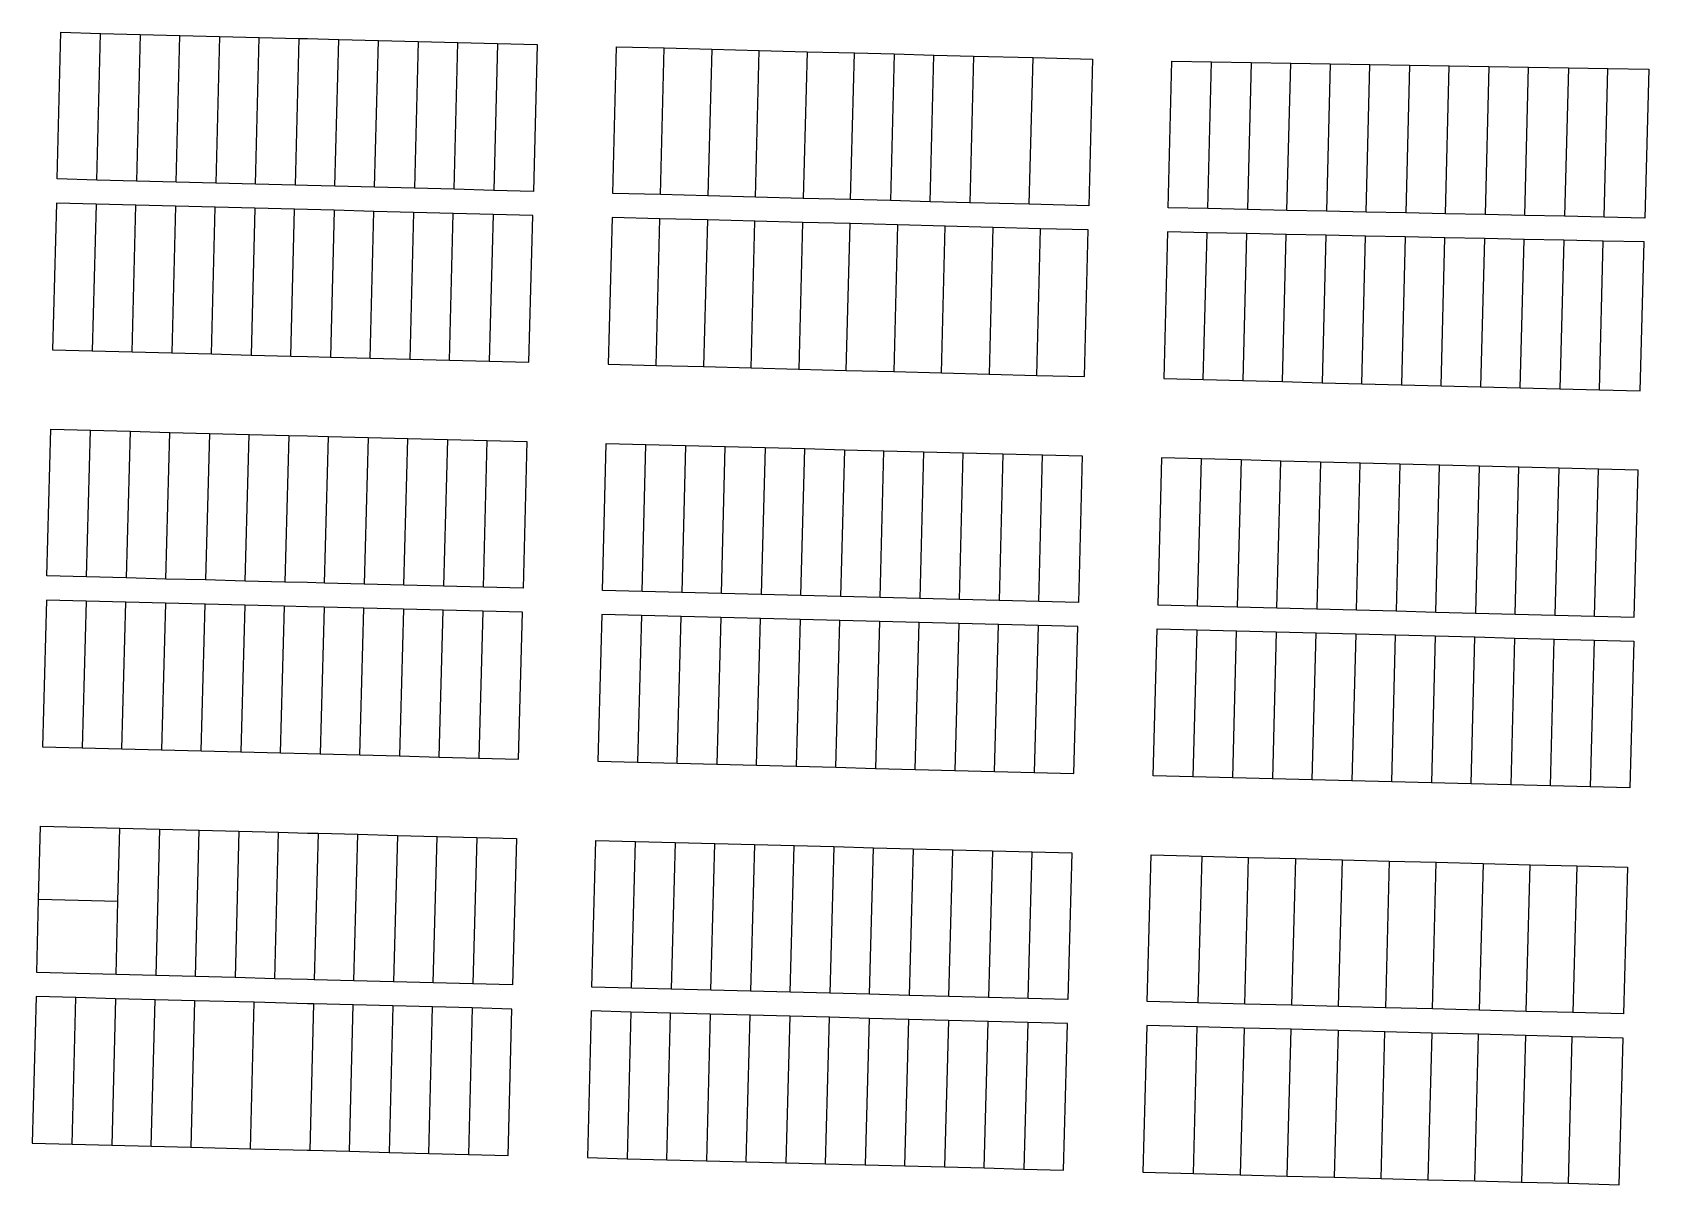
# Model space of a CAD drawing. Header units: inches. Extents: x 486468 to 494399, y 5455955 to 5460553.
# Drawn here: x 487334.5 to 487743.9, y 5456134.1 to 5456426 of the extents above; entities that cross this region are included whole.
import ezdxf

# ---------------------------------------------------------------- set-up
doc = ezdxf.new("R2010")
doc.units = ezdxf.units.IN
doc.header["$MEASUREMENT"] = 0
doc.layers.add('ParcelLines', color=10, linetype='Continuous')

msp = doc.modelspace()

# ---------------------------------------------------------------- linework, layer by layer
at = {"layer": 'ParcelLines', "color": 1}
for p, q in [((487340.786, 5456388.815), (487341.736, 5456425.964)), ((487341.736, 5456425.964), (487351.786, 5456425.704)), ((487350.836, 5456388.555), (487351.786, 5456425.704)), ((487351.786, 5456425.704), (487361.836, 5456425.444)), ((487361.836, 5456425.444), (487360.886, 5456388.295)), ((487361.836, 5456425.444), (487371.886, 5456425.194)), ((487370.936, 5456388.025), (487371.886, 5456425.194)), ((487371.886, 5456425.194), (487381.936, 5456424.935)), ((487381.936, 5456424.935), (487380.986, 5456387.766)), ((487381.936, 5456424.935), (487391.986, 5456424.675)), ((487391.036, 5456387.506), (487391.986, 5456424.675)), ((487391.986, 5456424.675), (487402.036, 5456424.415)), ((487402.036, 5456424.415), (487401.086, 5456387.246)), ((487402.036, 5456424.415), (487404.186, 5456424.365)), ((487404.186, 5456424.365), (487412.136, 5456424.155)), ((487411.136, 5456386.976), (487412.136, 5456424.155)), ((487412.136, 5456424.155), (487422.186, 5456423.895)), ((487421.186, 5456386.716), (487422.186, 5456423.895)), ((487422.186, 5456423.895), (487432.236, 5456423.635)), ((487432.236, 5456423.635), (487431.286, 5456386.456)), ((487432.236, 5456423.635), (487442.286, 5456423.375)), ((487441.336, 5456386.196), (487442.286, 5456423.375)), ((487442.286, 5456423.375), (487452.336, 5456423.125)), ((487452.336, 5456423.125), (487451.386, 5456385.926)), ((487452.336, 5456423.125), (487462.386, 5456422.865)), ((487462.386, 5456422.865), (487461.436, 5456385.666)), ((487481.536, 5456385.166), (487482.486, 5456422.315)), ((487482.486, 5456422.315), (487494.536, 5456422.005)), ((487493.586, 5456384.856), (487494.536, 5456422.005)), ((487494.536, 5456422.005), (487506.586, 5456421.686)), ((487506.586, 5456421.686), (487505.636, 5456384.537)), ((487506.586, 5456421.686), (487518.636, 5456421.376)), ((487517.686, 5456384.227), (487518.636, 5456421.376)), ((487518.636, 5456421.376), (487530.736, 5456421.056)), ((487530.736, 5456421.056), (487529.736, 5456383.907)), ((487530.736, 5456421.056), (487542.786, 5456420.737)), ((487541.786, 5456383.587), (487542.786, 5456420.737)), ((487542.786, 5456420.737), (487552.836, 5456420.477)), ((487552.836, 5456420.477), (487551.836, 5456383.327)), ((487552.836, 5456420.477), (487562.836, 5456420.217)), ((487561.886, 5456383.067), (487562.836, 5456420.217)), ((487562.836, 5456420.217), (487572.886, 5456419.957)), ((487572.886, 5456419.957), (487571.936, 5456382.807)), ((487572.886, 5456419.957), (487587.986, 5456419.557)), ((487587.037, 5456382.407), (487587.986, 5456419.557)), ((487587.986, 5456419.557), (487603.036, 5456419.167)), ((487603.036, 5456419.167), (487602.087, 5456382.017)), ((487622.187, 5456381.518), (487623.136, 5456418.668)), ((487623.136, 5456418.668), (487633.186, 5456418.498)), ((487632.237, 5456381.308), (487633.186, 5456418.498)), ((487633.186, 5456418.498), (487643.236, 5456418.328)), ((487643.236, 5456418.328), (487642.287, 5456381.088)), ((487643.236, 5456418.328), (487653.286, 5456418.158)), ((487652.287, 5456380.868), (487653.286, 5456418.158)), ((487653.286, 5456418.158), (487663.286, 5456417.988)), ((487663.286, 5456417.988), (487662.337, 5456380.658)), ((487663.286, 5456417.988), (487673.336, 5456417.818)), ((487672.387, 5456380.438), (487673.336, 5456417.818)), ((487673.336, 5456417.818), (487683.386, 5456417.648)), ((487683.386, 5456417.648), (487682.437, 5456380.218)), ((487683.386, 5456417.648), (487693.436, 5456417.478)), ((487692.437, 5456379.998), (487693.436, 5456417.478)), ((487693.436, 5456417.478), (487703.486, 5456417.308)), ((487703.486, 5456417.308), (487702.487, 5456379.788)), ((487703.486, 5456417.308), (487713.536, 5456417.138)), ((487712.537, 5456379.568), (487713.536, 5456417.138)), ((487713.536, 5456417.138), (487723.586, 5456416.968)), ((487723.586, 5456416.968), (487722.587, 5456379.358)), ((487723.586, 5456416.968), (487733.586, 5456416.799)), ((487732.637, 5456379.139), (487733.586, 5456416.799)), ((487733.586, 5456416.799), (487743.936, 5456416.619)), ((487743.936, 5456416.619), (487742.937, 5456378.919)), ((487350.836, 5456388.555), (487340.786, 5456388.815)), ((487360.886, 5456388.295), (487350.836, 5456388.555)), ((487370.936, 5456388.025), (487360.886, 5456388.295)), ((487380.986, 5456387.766), (487370.936, 5456388.025)), ((487391.036, 5456387.506), (487380.986, 5456387.766)), ((487401.086, 5456387.246), (487391.036, 5456387.506)), ((487404.186, 5456387.156), (487401.086, 5456387.246)), ((487411.136, 5456386.976), (487404.186, 5456387.156)), ((487421.186, 5456386.716), (487411.136, 5456386.976)), ((487431.286, 5456386.456), (487421.186, 5456386.716)), ((487441.336, 5456386.196), (487431.286, 5456386.456)), ((487451.386, 5456385.926), (487441.336, 5456386.196)), ((487340.586, 5456382.715), (487339.637, 5456345.515)), ((487350.636, 5456382.455), (487340.586, 5456382.715)), ((487350.636, 5456382.455), (487349.687, 5456345.255)), ((487360.736, 5456382.185), (487350.636, 5456382.455)), ((487359.737, 5456344.995), (487360.736, 5456382.185)), ((487370.786, 5456381.925), (487360.736, 5456382.185)), ((487370.786, 5456381.925), (487369.787, 5456344.745)), ((487380.836, 5456381.666), (487370.786, 5456381.925)), ((487461.436, 5456385.666), (487451.386, 5456385.926)), ((487493.586, 5456384.856), (487481.536, 5456385.166)), ((487505.636, 5456384.537), (487493.586, 5456384.856)), ((487517.686, 5456384.227), (487505.636, 5456384.537)), ((487529.736, 5456383.907), (487517.686, 5456384.227)), ((487541.786, 5456383.587), (487529.736, 5456383.907)), ((487551.836, 5456383.327), (487541.786, 5456383.587)), ((487561.886, 5456383.067), (487551.836, 5456383.327)), ((487571.936, 5456382.807), (487561.886, 5456383.067)), ((487587.037, 5456382.407), (487571.936, 5456382.807)), ((487602.087, 5456382.017), (487587.037, 5456382.407)), ((487379.887, 5456344.486), (487380.836, 5456381.666)), ((487390.886, 5456381.406), (487380.836, 5456381.666)), ((487390.886, 5456381.406), (487389.937, 5456344.226)), ((487400.936, 5456381.146), (487390.886, 5456381.406)), ((487399.987, 5456343.966), (487400.936, 5456381.146)), ((487404.186, 5456381.056), (487400.936, 5456381.146)), ((487410.986, 5456380.876), (487404.186, 5456381.056)), ((487410.986, 5456380.876), (487410.037, 5456343.706)), ((487421.036, 5456380.616), (487410.986, 5456380.876)), ((487420.087, 5456343.456), (487421.036, 5456380.616)), ((487431.086, 5456380.356), (487421.036, 5456380.616)), ((487431.086, 5456380.356), (487430.137, 5456343.196)), ((487441.136, 5456380.096), (487431.086, 5456380.356)), ((487440.187, 5456342.936), (487441.136, 5456380.096)), ((487451.236, 5456379.826), (487441.136, 5456380.096)), ((487451.236, 5456379.826), (487450.237, 5456342.676)), ((487461.286, 5456379.566), (487451.236, 5456379.826)), ((487460.287, 5456342.416), (487461.286, 5456379.566)), ((487481.386, 5456379.066), (487480.387, 5456341.916)), ((487493.436, 5456378.756), (487481.386, 5456379.066)), ((487492.487, 5456341.596), (487493.436, 5456378.756)), ((487505.486, 5456378.437), (487493.436, 5456378.756)), ((487505.486, 5456378.437), (487504.537, 5456341.287)), ((487517.536, 5456378.117), (487505.486, 5456378.437)), ((487516.587, 5456340.967), (487517.536, 5456378.117)), ((487529.586, 5456377.807), (487517.536, 5456378.117)), ((487529.586, 5456377.807), (487528.637, 5456340.657)), ((487541.637, 5456377.497), (487529.586, 5456377.807)), ((487632.237, 5456381.308), (487622.187, 5456381.518)), ((487642.287, 5456381.088), (487632.237, 5456381.308)), ((487652.287, 5456380.868), (487642.287, 5456381.088)), ((487662.337, 5456380.658), (487652.287, 5456380.868)), ((487672.387, 5456380.438), (487662.337, 5456380.658)), ((487682.437, 5456380.218), (487672.387, 5456380.438)), ((487692.437, 5456379.998), (487682.437, 5456380.218)), ((487702.487, 5456379.788), (487692.437, 5456379.998)), ((487712.537, 5456379.568), (487702.487, 5456379.788)), ((487722.587, 5456379.358), (487712.537, 5456379.568)), ((487732.637, 5456379.139), (487722.587, 5456379.358)), ((487742.937, 5456378.919), (487732.637, 5456379.139)), ((487540.687, 5456340.337), (487541.637, 5456377.497)), ((487553.687, 5456377.177), (487541.637, 5456377.497)), ((487553.687, 5456377.177), (487552.737, 5456340.027)), ((487565.737, 5456376.867), (487553.687, 5456377.177)), ((487564.787, 5456339.717), (487565.737, 5456376.867)), ((487577.837, 5456376.547), (487565.737, 5456376.867)), ((487577.837, 5456376.547), (487576.837, 5456339.397)), ((487589.887, 5456376.227), (487577.837, 5456376.547)), ((487588.937, 5456339.077), (487589.887, 5456376.227)), ((487601.937, 5456375.917), (487589.887, 5456376.227)), ((487600.987, 5456338.767), (487601.937, 5456375.917)), ((487622.037, 5456375.418), (487621.087, 5456338.268)), ((487632.087, 5456375.208), (487622.037, 5456375.418)), ((487631.087, 5456338.008), (487632.087, 5456375.208)), ((487642.087, 5456374.998), (487632.087, 5456375.208)), ((487642.087, 5456374.998), (487641.137, 5456337.748)), ((487652.137, 5456374.778), (487642.087, 5456374.998)), ((487651.187, 5456337.478), (487652.137, 5456374.778)), ((487662.187, 5456374.568), (487652.137, 5456374.778)), ((487662.187, 5456374.568), (487661.237, 5456337.218)), ((487672.237, 5456374.358), (487662.187, 5456374.568)), ((487671.237, 5456336.958), (487672.237, 5456374.358)), ((487682.287, 5456374.138), (487672.237, 5456374.358)), ((487682.287, 5456374.138), (487681.287, 5456336.698)), ((487692.287, 5456373.928), (487682.287, 5456374.138)), ((487691.337, 5456336.438), (487692.287, 5456373.928)), ((487702.337, 5456373.718), (487692.287, 5456373.928)), ((487702.337, 5456373.718), (487701.337, 5456336.178)), ((487712.387, 5456373.508), (487702.337, 5456373.718)), ((487711.387, 5456335.918), (487712.387, 5456373.508)), ((487722.437, 5456373.298), (487712.387, 5456373.508)), ((487722.437, 5456373.298), (487721.437, 5456335.648)), ((487732.437, 5456373.089), (487722.437, 5456373.298)), ((487731.487, 5456335.388), (487732.437, 5456373.089)), ((487742.787, 5456372.869), (487732.437, 5456373.089)), ((487741.787, 5456335.119), (487742.787, 5456372.869)), ((487339.637, 5456345.515), (487349.687, 5456345.255)), ((487349.687, 5456345.255), (487359.737, 5456344.995)), ((487359.737, 5456344.995), (487369.787, 5456344.745)), ((487369.787, 5456344.745), (487379.887, 5456344.486)), ((487379.887, 5456344.486), (487389.937, 5456344.226)), ((487389.937, 5456344.226), (487399.987, 5456343.966)), ((487399.987, 5456343.966), (487404.187, 5456343.856)), ((487404.187, 5456343.856), (487410.037, 5456343.706)), ((487410.037, 5456343.706), (487420.087, 5456343.456)), ((487420.087, 5456343.456), (487430.137, 5456343.196)), ((487430.137, 5456343.196), (487440.187, 5456342.936)), ((487440.187, 5456342.936), (487450.237, 5456342.676)), ((487450.237, 5456342.676), (487460.287, 5456342.416)), ((487480.387, 5456341.916), (487492.487, 5456341.596)), ((487492.487, 5456341.596), (487504.537, 5456341.287)), ((487504.537, 5456341.287), (487516.587, 5456340.967)), ((487516.587, 5456340.967), (487528.637, 5456340.657)), ((487528.637, 5456340.657), (487540.687, 5456340.337)), ((487540.687, 5456340.337), (487552.737, 5456340.027)), ((487552.737, 5456340.027), (487564.787, 5456339.717)), ((487564.787, 5456339.717), (487576.837, 5456339.397)), ((487576.837, 5456339.397), (487588.937, 5456339.077)), ((487588.937, 5456339.077), (487600.987, 5456338.767)), ((487621.087, 5456338.268), (487631.087, 5456338.008)), ((487631.087, 5456338.008), (487641.137, 5456337.748)), ((487641.137, 5456337.748), (487651.187, 5456337.478)), ((487651.187, 5456337.478), (487661.237, 5456337.218)), ((487661.237, 5456337.218), (487671.237, 5456336.958)), ((487671.237, 5456336.958), (487681.287, 5456336.698)), ((487681.287, 5456336.698), (487691.337, 5456336.438)), ((487691.337, 5456336.438), (487701.337, 5456336.178)), ((487701.337, 5456336.178), (487711.387, 5456335.918)), ((487711.387, 5456335.918), (487721.437, 5456335.648)), ((487721.437, 5456335.648), (487731.487, 5456335.388)), ((487731.487, 5456335.388), (487741.787, 5456335.119)), ((487338.187, 5456288.265), (487339.137, 5456325.415)), ((487339.137, 5456325.415), (487349.187, 5456325.155)), ((487348.237, 5456288.005), (487349.187, 5456325.155)), ((487349.187, 5456325.155), (487359.287, 5456324.895)), ((487359.287, 5456324.895), (487358.287, 5456287.745)), ((487359.287, 5456324.895), (487369.337, 5456324.635)), ((487368.337, 5456287.485), (487369.337, 5456324.635)), ((487369.337, 5456324.635), (487379.387, 5456324.376)), ((487379.387, 5456324.376), (487378.387, 5456287.236)), ((487379.387, 5456324.376), (487389.437, 5456324.116)), ((487388.437, 5456286.976), (487389.437, 5456324.116)), ((487389.437, 5456324.116), (487399.487, 5456323.866)), ((487399.487, 5456323.866), (487398.487, 5456286.716)), ((487399.487, 5456323.866), (487404.187, 5456323.746)), ((487404.187, 5456323.746), (487409.537, 5456323.606)), ((487408.537, 5456286.456), (487409.537, 5456323.606)), ((487409.537, 5456323.606), (487419.587, 5456323.346)), ((487419.587, 5456323.346), (487418.587, 5456286.196)), ((487419.587, 5456323.346), (487429.637, 5456323.086)), ((487428.637, 5456285.936), (487429.637, 5456323.086)), ((487429.637, 5456323.086), (487439.687, 5456322.826)), ((487439.687, 5456322.826), (487438.687, 5456285.686)), ((487439.687, 5456322.826), (487449.737, 5456322.566)), ((487448.737, 5456285.426), (487449.737, 5456322.566)), ((487449.737, 5456322.566), (487459.787, 5456322.316)), ((487459.787, 5456322.316), (487458.787, 5456285.166)), ((487478.887, 5456284.616), (487479.887, 5456321.816)), ((487479.887, 5456321.816), (487489.937, 5456321.546)), ((487488.937, 5456284.356), (487489.937, 5456321.546)), ((487489.937, 5456321.546), (487499.987, 5456321.287)), ((487499.987, 5456321.287), (487498.987, 5456284.097)), ((487499.987, 5456321.287), (487510.037, 5456321.027)), ((487509.037, 5456283.837), (487510.037, 5456321.027)), ((487510.037, 5456321.027), (487520.087, 5456320.767)), ((487520.087, 5456320.767), (487519.087, 5456283.587)), ((487520.087, 5456320.767), (487530.137, 5456320.507)), ((487529.137, 5456283.327), (487530.137, 5456320.507)), ((487530.137, 5456320.507), (487540.187, 5456320.237)), ((487540.187, 5456320.237), (487539.187, 5456283.067)), ((487540.187, 5456320.237), (487550.187, 5456319.977)), ((487549.237, 5456282.807), (487550.187, 5456319.977)), ((487550.187, 5456319.977), (487560.237, 5456319.717)), ((487560.237, 5456319.717), (487559.287, 5456282.547)), ((487560.237, 5456319.717), (487570.287, 5456319.457)), ((487569.337, 5456282.287), (487570.287, 5456319.457)), ((487570.287, 5456319.457), (487580.337, 5456319.197)), ((487580.337, 5456319.197), (487579.387, 5456282.037)), ((487580.337, 5456319.197), (487590.387, 5456318.927)), ((487589.437, 5456281.777), (487590.387, 5456318.927)), ((487590.387, 5456318.927), (487600.437, 5456318.667)), ((487600.437, 5456318.667), (487599.487, 5456281.517)), ((487620.537, 5456318.168), (487619.587, 5456280.968)), ((487630.637, 5456317.908), (487620.537, 5456318.168)), ((487629.637, 5456280.708), (487630.637, 5456317.908)), ((487640.687, 5456317.648), (487630.637, 5456317.908)), ((487640.687, 5456317.648), (487639.688, 5456280.448)), ((487650.737, 5456317.378), (487640.687, 5456317.648)), ((487649.738, 5456280.178), (487650.737, 5456317.378)), ((487660.787, 5456317.118), (487650.737, 5456317.378)), ((487660.787, 5456317.118), (487659.838, 5456279.918)), ((487670.837, 5456316.858), (487660.787, 5456317.118)), ((487669.888, 5456279.658), (487670.837, 5456316.858)), ((487680.887, 5456316.598), (487670.837, 5456316.858)), ((487680.887, 5456316.598), (487679.938, 5456279.398)), ((487690.937, 5456316.338), (487680.887, 5456316.598)), ((487689.988, 5456279.128), (487690.937, 5456316.338)), ((487701.037, 5456316.068), (487690.937, 5456316.338)), ((487701.037, 5456316.068), (487700.088, 5456278.868)), ((487711.087, 5456315.808), (487701.037, 5456316.068)), ((487710.138, 5456278.608), (487711.087, 5456315.808)), ((487721.137, 5456315.538), (487711.087, 5456315.808)), ((487721.137, 5456315.538), (487720.188, 5456278.348)), ((487731.187, 5456315.278), (487721.137, 5456315.538)), ((487730.238, 5456278.078), (487731.187, 5456315.278)), ((487741.237, 5456315.019), (487731.187, 5456315.278)), ((487740.288, 5456277.819), (487741.237, 5456315.019)), ((487348.237, 5456288.005), (487338.187, 5456288.265)), ((487358.287, 5456287.745), (487348.237, 5456288.005)), ((487368.337, 5456287.485), (487358.287, 5456287.745)), ((487378.387, 5456287.236), (487368.337, 5456287.485)), ((487388.437, 5456286.976), (487378.387, 5456287.236)), ((487398.487, 5456286.716), (487388.437, 5456286.976)), ((487404.187, 5456286.566), (487398.487, 5456286.716)), ((487408.537, 5456286.456), (487404.187, 5456286.566)), ((487418.587, 5456286.196), (487408.537, 5456286.456)), ((487428.637, 5456285.936), (487418.587, 5456286.196)), ((487438.687, 5456285.686), (487428.637, 5456285.936)), ((487448.737, 5456285.426), (487438.687, 5456285.686)), ((487458.787, 5456285.166), (487448.737, 5456285.426)), ((487488.937, 5456284.356), (487478.887, 5456284.616)), ((487498.987, 5456284.097), (487488.937, 5456284.356)), ((487509.037, 5456283.837), (487498.987, 5456284.097)), ((487519.087, 5456283.587), (487509.037, 5456283.837)), ((487529.137, 5456283.327), (487519.087, 5456283.587)), ((487338.037, 5456282.165), (487337.037, 5456245.015)), ((487348.087, 5456281.905), (487338.037, 5456282.165)), ((487348.087, 5456281.905), (487347.087, 5456244.755)), ((487358.137, 5456281.645), (487348.087, 5456281.905)), ((487357.137, 5456244.485), (487358.137, 5456281.645)), ((487368.187, 5456281.395), (487358.137, 5456281.645)), ((487368.187, 5456281.395), (487367.187, 5456244.225)), ((487378.237, 5456281.136), (487368.187, 5456281.395)), ((487377.237, 5456243.966), (487378.237, 5456281.136)), ((487388.287, 5456280.876), (487378.237, 5456281.136)), ((487388.287, 5456280.876), (487387.287, 5456243.706)), ((487398.337, 5456280.616), (487388.287, 5456280.876)), ((487397.337, 5456243.446), (487398.337, 5456280.616)), ((487404.187, 5456280.466), (487398.337, 5456280.616)), ((487408.387, 5456280.356), (487404.187, 5456280.466)), ((487408.387, 5456280.356), (487407.387, 5456243.186)), ((487418.437, 5456280.096), (487408.387, 5456280.356)), ((487417.437, 5456242.916), (487418.437, 5456280.096)), ((487428.487, 5456279.836), (487418.437, 5456280.096)), ((487428.487, 5456279.836), (487427.488, 5456242.656)), ((487438.537, 5456279.586), (487428.487, 5456279.836)), ((487437.538, 5456242.386), (487438.537, 5456279.586)), ((487448.587, 5456279.326), (487438.537, 5456279.586)), ((487539.187, 5456283.067), (487529.137, 5456283.327)), ((487549.237, 5456282.807), (487539.187, 5456283.067)), ((487559.287, 5456282.547), (487549.237, 5456282.807)), ((487569.337, 5456282.287), (487559.287, 5456282.547)), ((487579.387, 5456282.037), (487569.337, 5456282.287)), ((487589.437, 5456281.777), (487579.387, 5456282.037)), ((487599.487, 5456281.517), (487589.437, 5456281.777)), ((487619.587, 5456280.968), (487629.637, 5456280.708)), ((487629.637, 5456280.708), (487639.688, 5456280.448)), ((487639.688, 5456280.448), (487649.738, 5456280.178)), ((487649.738, 5456280.178), (487659.838, 5456279.918)), ((487659.838, 5456279.918), (487669.888, 5456279.658)), ((487669.888, 5456279.658), (487679.938, 5456279.398)), ((487448.587, 5456279.326), (487447.588, 5456242.126)), ((487458.637, 5456279.066), (487448.587, 5456279.326)), ((487457.638, 5456241.866), (487458.637, 5456279.066)), ((487478.737, 5456278.516), (487477.738, 5456241.366)), ((487488.787, 5456278.256), (487478.737, 5456278.516)), ((487488.787, 5456278.256), (487487.788, 5456241.106)), ((487498.837, 5456277.997), (487488.787, 5456278.256)), ((487497.838, 5456240.837), (487498.837, 5456277.997)), ((487508.887, 5456277.747), (487498.837, 5456277.997)), ((487508.887, 5456277.747), (487507.888, 5456240.577)), ((487518.937, 5456277.487), (487508.887, 5456277.747)), ((487517.938, 5456240.317), (487518.937, 5456277.487)), ((487528.987, 5456277.227), (487518.937, 5456277.487)), ((487528.987, 5456277.227), (487527.988, 5456240.057)), ((487539.037, 5456276.967), (487528.987, 5456277.227)), ((487538.038, 5456239.787), (487539.037, 5456276.967)), ((487549.087, 5456276.707), (487539.037, 5456276.967)), ((487549.087, 5456276.707), (487548.088, 5456239.527)), ((487559.137, 5456276.447), (487549.087, 5456276.707)), ((487558.138, 5456239.267), (487559.137, 5456276.447)), ((487569.187, 5456276.187), (487559.137, 5456276.447)), ((487569.187, 5456276.187), (487568.188, 5456239.007)), ((487579.237, 5456275.927), (487569.187, 5456276.187)), ((487578.238, 5456238.747), (487579.237, 5456275.927)), ((487589.287, 5456275.677), (487579.237, 5456275.927)), ((487589.287, 5456275.677), (487588.288, 5456238.477)), ((487599.337, 5456275.417), (487589.287, 5456275.677)), ((487598.338, 5456238.217), (487599.337, 5456275.417)), ((487679.938, 5456279.398), (487689.988, 5456279.128)), ((487689.988, 5456279.128), (487700.088, 5456278.868)), ((487700.088, 5456278.868), (487710.138, 5456278.608)), ((487710.138, 5456278.608), (487720.188, 5456278.348)), ((487720.188, 5456278.348), (487730.238, 5456278.078)), ((487730.238, 5456278.078), (487740.288, 5456277.819)), ((487618.438, 5456237.668), (487619.438, 5456274.868)), ((487619.438, 5456274.868), (487629.488, 5456274.608)), ((487629.488, 5456274.608), (487628.488, 5456237.408)), ((487629.488, 5456274.608), (487639.538, 5456274.348)), ((487638.588, 5456237.148), (487639.538, 5456274.348)), ((487639.538, 5456274.348), (487649.588, 5456274.088)), ((487649.588, 5456274.088), (487648.638, 5456236.888)), ((487649.588, 5456274.088), (487659.688, 5456273.828)), ((487658.688, 5456236.638), (487659.688, 5456273.828)), ((487659.688, 5456273.828), (487669.738, 5456273.578)), ((487669.738, 5456273.578), (487668.738, 5456236.378)), ((487669.738, 5456273.578), (487679.788, 5456273.318)), ((487678.838, 5456236.118), (487679.788, 5456273.318)), ((487679.788, 5456273.318), (487689.838, 5456273.058)), ((487689.838, 5456273.058), (487688.888, 5456235.858)), ((487689.838, 5456273.058), (487699.888, 5456272.798)), ((487698.938, 5456235.598), (487699.888, 5456272.798)), ((487699.888, 5456272.798), (487709.988, 5456272.538)), ((487709.988, 5456272.538), (487709.038, 5456235.338)), ((487709.988, 5456272.538), (487720.038, 5456272.278)), ((487719.088, 5456235.088), (487720.038, 5456272.278)), ((487720.038, 5456272.278), (487730.088, 5456272.028)), ((487730.088, 5456272.028), (487729.138, 5456234.828)), ((487730.088, 5456272.028), (487740.138, 5456271.769)), ((487740.138, 5456271.769), (487739.188, 5456234.568)), ((487337.037, 5456245.015), (487347.087, 5456244.755)), ((487347.087, 5456244.755), (487357.137, 5456244.485)), ((487357.137, 5456244.485), (487367.187, 5456244.225)), ((487367.187, 5456244.225), (487377.237, 5456243.966)), ((487377.237, 5456243.966), (487387.287, 5456243.706)), ((487387.287, 5456243.706), (487397.337, 5456243.446)), ((487397.337, 5456243.446), (487404.187, 5456243.266)), ((487404.187, 5456243.266), (487407.387, 5456243.186)), ((487407.387, 5456243.186), (487417.437, 5456242.916)), ((487417.437, 5456242.916), (487427.488, 5456242.656)), ((487427.488, 5456242.656), (487437.538, 5456242.386)), ((487437.538, 5456242.386), (487447.588, 5456242.126)), ((487447.588, 5456242.126), (487457.638, 5456241.866)), ((487477.738, 5456241.366), (487487.788, 5456241.106)), ((487487.788, 5456241.106), (487497.838, 5456240.837)), ((487497.838, 5456240.837), (487507.888, 5456240.577)), ((487507.888, 5456240.577), (487517.938, 5456240.317)), ((487517.938, 5456240.317), (487527.988, 5456240.057)), ((487527.988, 5456240.057), (487538.038, 5456239.787)), ((487538.038, 5456239.787), (487548.088, 5456239.527)), ((487548.088, 5456239.527), (487558.138, 5456239.267)), ((487558.138, 5456239.267), (487568.188, 5456239.007)), ((487568.188, 5456239.007), (487578.238, 5456238.747)), ((487578.238, 5456238.747), (487588.288, 5456238.477)), ((487588.288, 5456238.477), (487598.338, 5456238.217)), ((487628.488, 5456237.408), (487618.438, 5456237.668)), ((487638.588, 5456237.148), (487628.488, 5456237.408)), ((487648.638, 5456236.888), (487638.588, 5456237.148)), ((487658.688, 5456236.638), (487648.638, 5456236.888)), ((487668.738, 5456236.378), (487658.688, 5456236.638)), ((487678.838, 5456236.118), (487668.738, 5456236.378)), ((487688.888, 5456235.858), (487678.838, 5456236.118)), ((487698.938, 5456235.598), (487688.888, 5456235.858)), ((487709.038, 5456235.338), (487698.938, 5456235.598)), ((487719.088, 5456235.088), (487709.038, 5456235.338)), ((487729.138, 5456234.828), (487719.088, 5456235.088)), ((487739.188, 5456234.568), (487729.138, 5456234.828)), ((487336.058, 5456206.365), (487336.537, 5456224.915)), ((487336.537, 5456224.915), (487356.638, 5456224.395)), ((487356.168, 5456205.865), (487356.638, 5456224.395)), ((487356.638, 5456224.395), (487366.688, 5456224.125)), ((487366.688, 5456224.125), (487365.738, 5456187.025)), ((487366.688, 5456224.125), (487376.738, 5456223.866)), ((487375.788, 5456186.766), (487376.738, 5456223.866)), ((487376.738, 5456223.866), (487386.788, 5456223.606)), ((487386.788, 5456223.606), (487385.838, 5456186.506)), ((487386.788, 5456223.606), (487396.838, 5456223.346)), ((487395.888, 5456186.236), (487396.838, 5456223.346)), ((487396.838, 5456223.346), (487404.188, 5456223.146)), ((487404.188, 5456223.146), (487406.888, 5456223.076)), ((487406.888, 5456223.076), (487405.888, 5456185.976)), ((487406.888, 5456223.076), (487416.938, 5456222.816)), ((487415.938, 5456185.716), (487416.938, 5456222.816)), ((487416.938, 5456222.816), (487426.988, 5456222.556)), ((487426.988, 5456222.556), (487425.988, 5456185.456)), ((487426.988, 5456222.556), (487437.038, 5456222.296)), ((487436.038, 5456185.196), (487437.038, 5456222.296)), ((487437.038, 5456222.296), (487447.088, 5456222.026)), ((487447.088, 5456222.026), (487446.088, 5456184.926)), ((487447.088, 5456222.026), (487457.138, 5456221.766)), ((487457.138, 5456221.766), (487456.138, 5456184.666)), ((487476.238, 5456184.116), (487477.238, 5456221.266)), ((487477.238, 5456221.266), (487487.288, 5456221.006)), ((487486.288, 5456183.856), (487487.288, 5456221.006)), ((487487.288, 5456221.006), (487497.338, 5456220.747)), ((487497.338, 5456220.747), (487496.338, 5456183.597)), ((487497.338, 5456220.747), (487507.388, 5456220.477)), ((487506.388, 5456183.337), (487507.388, 5456220.477)), ((487507.388, 5456220.477), (487517.438, 5456220.217)), ((487517.438, 5456220.217), (487516.438, 5456183.067)), ((487517.438, 5456220.217), (487527.488, 5456219.957)), ((487526.488, 5456182.807), (487527.488, 5456219.957)), ((487527.488, 5456219.957), (487537.538, 5456219.697)), ((487537.538, 5456219.697), (487536.538, 5456182.547)), ((487537.538, 5456219.697), (487547.588, 5456219.427)), ((487546.588, 5456182.287), (487547.588, 5456219.427)), ((487547.588, 5456219.427), (487557.638, 5456219.167)), ((487557.638, 5456219.167), (487556.638, 5456182.017)), ((487557.638, 5456219.167), (487567.688, 5456218.907)), ((487566.688, 5456181.757), (487567.688, 5456218.907)), ((487567.688, 5456218.907), (487577.738, 5456218.647)), ((487577.738, 5456218.647), (487576.738, 5456181.497)), ((487577.738, 5456218.647), (487587.788, 5456218.377)), ((487586.788, 5456181.237), (487587.788, 5456218.377)), ((487587.788, 5456218.377), (487597.838, 5456218.117)), ((487597.838, 5456218.117), (487596.838, 5456180.967)), ((487616.938, 5456180.467), (487617.938, 5456217.618)), ((487617.938, 5456217.618), (487630.738, 5456217.288)), ((487630.738, 5456217.288), (487629.738, 5456180.138)), ((487630.738, 5456217.288), (487642.588, 5456216.978)), ((487641.638, 5456179.828), (487642.588, 5456216.978)), ((487642.588, 5456216.978), (487654.488, 5456216.668)), ((487654.488, 5456216.668), (487653.488, 5456179.518)), ((487654.488, 5456216.668), (487666.388, 5456216.348)), ((487665.388, 5456179.208), (487666.388, 5456216.348)), ((487666.388, 5456216.348), (487678.238, 5456216.038)), ((487678.238, 5456216.038), (487677.238, 5456178.898)), ((487678.238, 5456216.038), (487690.138, 5456215.728)), ((487689.139, 5456178.578), (487690.138, 5456215.728)), ((487690.138, 5456215.728), (487701.988, 5456215.418)), ((487701.988, 5456215.418), (487700.989, 5456178.278)), ((487701.988, 5456215.418), (487713.888, 5456215.108)), ((487712.889, 5456177.968), (487713.888, 5456215.108)), ((487713.888, 5456215.108), (487725.738, 5456214.798)), ((487725.738, 5456214.798), (487724.739, 5456177.658)), ((487725.738, 5456214.798), (487738.588, 5456214.468)), ((487738.588, 5456214.468), (487737.589, 5456177.318)), ((487335.588, 5456187.815), (487336.058, 5456206.365)), ((487336.058, 5456206.365), (487356.168, 5456205.865)), ((487355.688, 5456187.285), (487356.168, 5456205.865)), ((487355.688, 5456187.285), (487335.588, 5456187.815)), ((487365.738, 5456187.025), (487355.688, 5456187.285)), ((487375.788, 5456186.766), (487365.738, 5456187.025)), ((487385.838, 5456186.506), (487375.788, 5456186.766)), ((487395.888, 5456186.236), (487385.838, 5456186.506)), ((487404.188, 5456186.026), (487395.888, 5456186.236)), ((487405.888, 5456185.976), (487404.188, 5456186.026)), ((487415.938, 5456185.716), (487405.888, 5456185.976)), ((487425.988, 5456185.456), (487415.938, 5456185.716)), ((487436.038, 5456185.196), (487425.988, 5456185.456)), ((487335.438, 5456181.715), (487334.488, 5456144.615)), ((487345.488, 5456181.455), (487335.438, 5456181.715)), ((487344.538, 5456144.355), (487345.488, 5456181.455)), ((487355.538, 5456181.185), (487345.488, 5456181.455)), ((487446.088, 5456184.926), (487436.038, 5456185.196)), ((487456.138, 5456184.666), (487446.088, 5456184.926)), ((487486.288, 5456183.856), (487476.238, 5456184.116)), ((487496.338, 5456183.597), (487486.288, 5456183.856)), ((487506.388, 5456183.337), (487496.338, 5456183.597)), ((487516.438, 5456183.067), (487506.388, 5456183.337)), ((487526.488, 5456182.807), (487516.438, 5456183.067)), ((487536.538, 5456182.547), (487526.488, 5456182.807)), ((487546.588, 5456182.287), (487536.538, 5456182.547)), ((487556.638, 5456182.017), (487546.588, 5456182.287)), ((487566.688, 5456181.757), (487556.638, 5456182.017)), ((487576.738, 5456181.497), (487566.688, 5456181.757)), ((487586.788, 5456181.237), (487576.738, 5456181.497)), ((487596.838, 5456180.967), (487586.788, 5456181.237)), ((487355.538, 5456181.185), (487354.588, 5456144.085)), ((487365.588, 5456180.925), (487355.538, 5456181.185)), ((487364.588, 5456143.825), (487365.588, 5456180.925)), ((487375.588, 5456180.666), (487365.588, 5456180.925)), ((487375.588, 5456180.666), (487374.638, 5456143.566)), ((487390.688, 5456180.266), (487375.588, 5456180.666)), ((487389.738, 5456143.176), (487390.688, 5456180.266)), ((487404.188, 5456179.916), (487390.688, 5456180.266)), ((487405.738, 5456179.876), (487404.188, 5456179.916)), ((487405.738, 5456179.876), (487404.788, 5456142.776)), ((487415.788, 5456179.616), (487405.738, 5456179.876)), ((487414.838, 5456142.516), (487415.788, 5456179.616)), ((487425.838, 5456179.356), (487415.788, 5456179.616)), ((487425.838, 5456179.356), (487424.888, 5456142.256)), ((487435.888, 5456179.096), (487425.838, 5456179.356)), ((487434.938, 5456141.996), (487435.888, 5456179.096)), ((487445.938, 5456178.826), (487435.888, 5456179.096)), ((487445.938, 5456178.826), (487444.988, 5456141.726)), ((487455.988, 5456178.566), (487445.938, 5456178.826)), ((487455.038, 5456141.466), (487455.988, 5456178.566)), ((487476.088, 5456178.066), (487475.138, 5456140.916)), ((487486.138, 5456177.796), (487476.088, 5456178.066)), ((487486.138, 5456177.796), (487485.188, 5456140.656)), ((487496.188, 5456177.537), (487486.138, 5456177.796)), ((487495.238, 5456140.386), (487496.188, 5456177.537)), ((487506.238, 5456177.267), (487496.188, 5456177.537)), ((487506.238, 5456177.267), (487505.289, 5456140.127)), ((487516.288, 5456176.997), (487506.238, 5456177.267)), ((487629.738, 5456180.138), (487616.938, 5456180.467)), ((487641.638, 5456179.828), (487629.738, 5456180.138)), ((487653.488, 5456179.518), (487641.638, 5456179.828)), ((487665.388, 5456179.208), (487653.488, 5456179.518)), ((487677.238, 5456178.898), (487665.388, 5456179.208)), ((487689.139, 5456178.578), (487677.238, 5456178.898)), ((487700.989, 5456178.278), (487689.139, 5456178.578)), ((487712.889, 5456177.968), (487700.989, 5456178.278)), ((487724.739, 5456177.658), (487712.889, 5456177.968)), ((487737.589, 5456177.318), (487724.739, 5456177.658)), ((487515.339, 5456139.867), (487516.288, 5456176.997)), ((487526.338, 5456176.727), (487516.288, 5456176.997)), ((487526.338, 5456176.727), (487525.389, 5456139.607)), ((487536.388, 5456176.467), (487526.338, 5456176.727)), ((487535.389, 5456139.347), (487536.388, 5456176.467)), ((487546.438, 5456176.197), (487536.388, 5456176.467)), ((487546.438, 5456176.197), (487545.439, 5456139.077)), ((487556.488, 5456175.937), (487546.438, 5456176.197)), ((487555.489, 5456138.817), (487556.488, 5456175.937)), ((487566.538, 5456175.667), (487556.488, 5456175.937)), ((487566.538, 5456175.667), (487565.539, 5456138.557)), ((487576.588, 5456175.397), (487566.538, 5456175.667)), ((487575.589, 5456138.297), (487576.588, 5456175.397)), ((487586.638, 5456175.137), (487576.588, 5456175.397)), ((487586.638, 5456175.137), (487585.639, 5456138.027)), ((487596.688, 5456174.867), (487586.638, 5456175.137)), ((487595.689, 5456137.767), (487596.688, 5456174.867)), ((487616.788, 5456174.367), (487615.789, 5456137.217)), ((487629.588, 5456174.038), (487616.788, 5456174.367)), ((487628.639, 5456136.878), (487629.588, 5456174.038)), ((487641.488, 5456173.728), (487629.588, 5456174.038)), ((487641.488, 5456173.728), (487640.489, 5456136.578)), ((487653.338, 5456173.418), (487641.488, 5456173.728)), ((487652.389, 5456136.258), (487653.338, 5456173.418)), ((487665.239, 5456173.108), (487653.338, 5456173.418)), ((487665.239, 5456173.108), (487664.239, 5456135.948)), ((487677.089, 5456172.798), (487665.239, 5456173.108)), ((487676.139, 5456135.638), (487677.089, 5456172.798)), ((487688.989, 5456172.478), (487677.089, 5456172.798)), ((487688.989, 5456172.478), (487687.989, 5456135.328)), ((487700.839, 5456172.168), (487688.989, 5456172.478)), ((487699.889, 5456135.018), (487700.839, 5456172.168)), ((487712.739, 5456171.858), (487700.839, 5456172.168)), ((487712.739, 5456171.858), (487711.739, 5456134.718)), ((487724.589, 5456171.558), (487712.739, 5456171.858)), ((487723.589, 5456134.408), (487724.589, 5456171.558)), ((487737.439, 5456171.218), (487724.589, 5456171.558)), ((487736.439, 5456134.069), (487737.439, 5456171.218)), ((487334.488, 5456144.615), (487344.538, 5456144.355)), ((487344.538, 5456144.355), (487354.588, 5456144.085)), ((487354.588, 5456144.085), (487364.588, 5456143.825)), ((487364.588, 5456143.825), (487374.638, 5456143.566)), ((487374.638, 5456143.566), (487389.738, 5456143.176)), ((487389.738, 5456143.176), (487404.188, 5456142.796)), ((487404.188, 5456142.796), (487404.788, 5456142.776)), ((487404.788, 5456142.776), (487414.838, 5456142.516)), ((487414.838, 5456142.516), (487424.888, 5456142.256)), ((487424.888, 5456142.256), (487434.938, 5456141.996)), ((487434.938, 5456141.996), (487444.988, 5456141.726)), ((487444.988, 5456141.726), (487455.038, 5456141.466)), ((487475.138, 5456140.916), (487485.188, 5456140.656)), ((487485.188, 5456140.656), (487495.238, 5456140.386)), ((487495.238, 5456140.386), (487505.289, 5456140.127)), ((487505.289, 5456140.127), (487515.339, 5456139.867)), ((487515.339, 5456139.867), (487525.389, 5456139.607)), ((487525.389, 5456139.607), (487535.389, 5456139.347)), ((487535.389, 5456139.347), (487545.439, 5456139.077)), ((487545.439, 5456139.077), (487555.489, 5456138.817)), ((487555.489, 5456138.817), (487565.539, 5456138.557)), ((487565.539, 5456138.557), (487575.589, 5456138.297)), ((487575.589, 5456138.297), (487585.639, 5456138.027)), ((487585.639, 5456138.027), (487595.689, 5456137.767)), ((487615.789, 5456137.217), (487628.639, 5456136.878)), ((487628.639, 5456136.878), (487640.489, 5456136.578)), ((487640.489, 5456136.578), (487652.389, 5456136.258)), ((487652.389, 5456136.258), (487664.239, 5456135.948)), ((487664.239, 5456135.948), (487676.139, 5456135.638)), ((487676.139, 5456135.638), (487687.989, 5456135.328)), ((487687.989, 5456135.328), (487699.889, 5456135.018)), ((487699.889, 5456135.018), (487711.739, 5456134.718)), ((487711.739, 5456134.718), (487723.589, 5456134.408)), ((487723.589, 5456134.408), (487736.439, 5456134.069))]:
    msp.add_line(p, q, dxfattribs=at)

doc.saveas('drawing.dxf')
